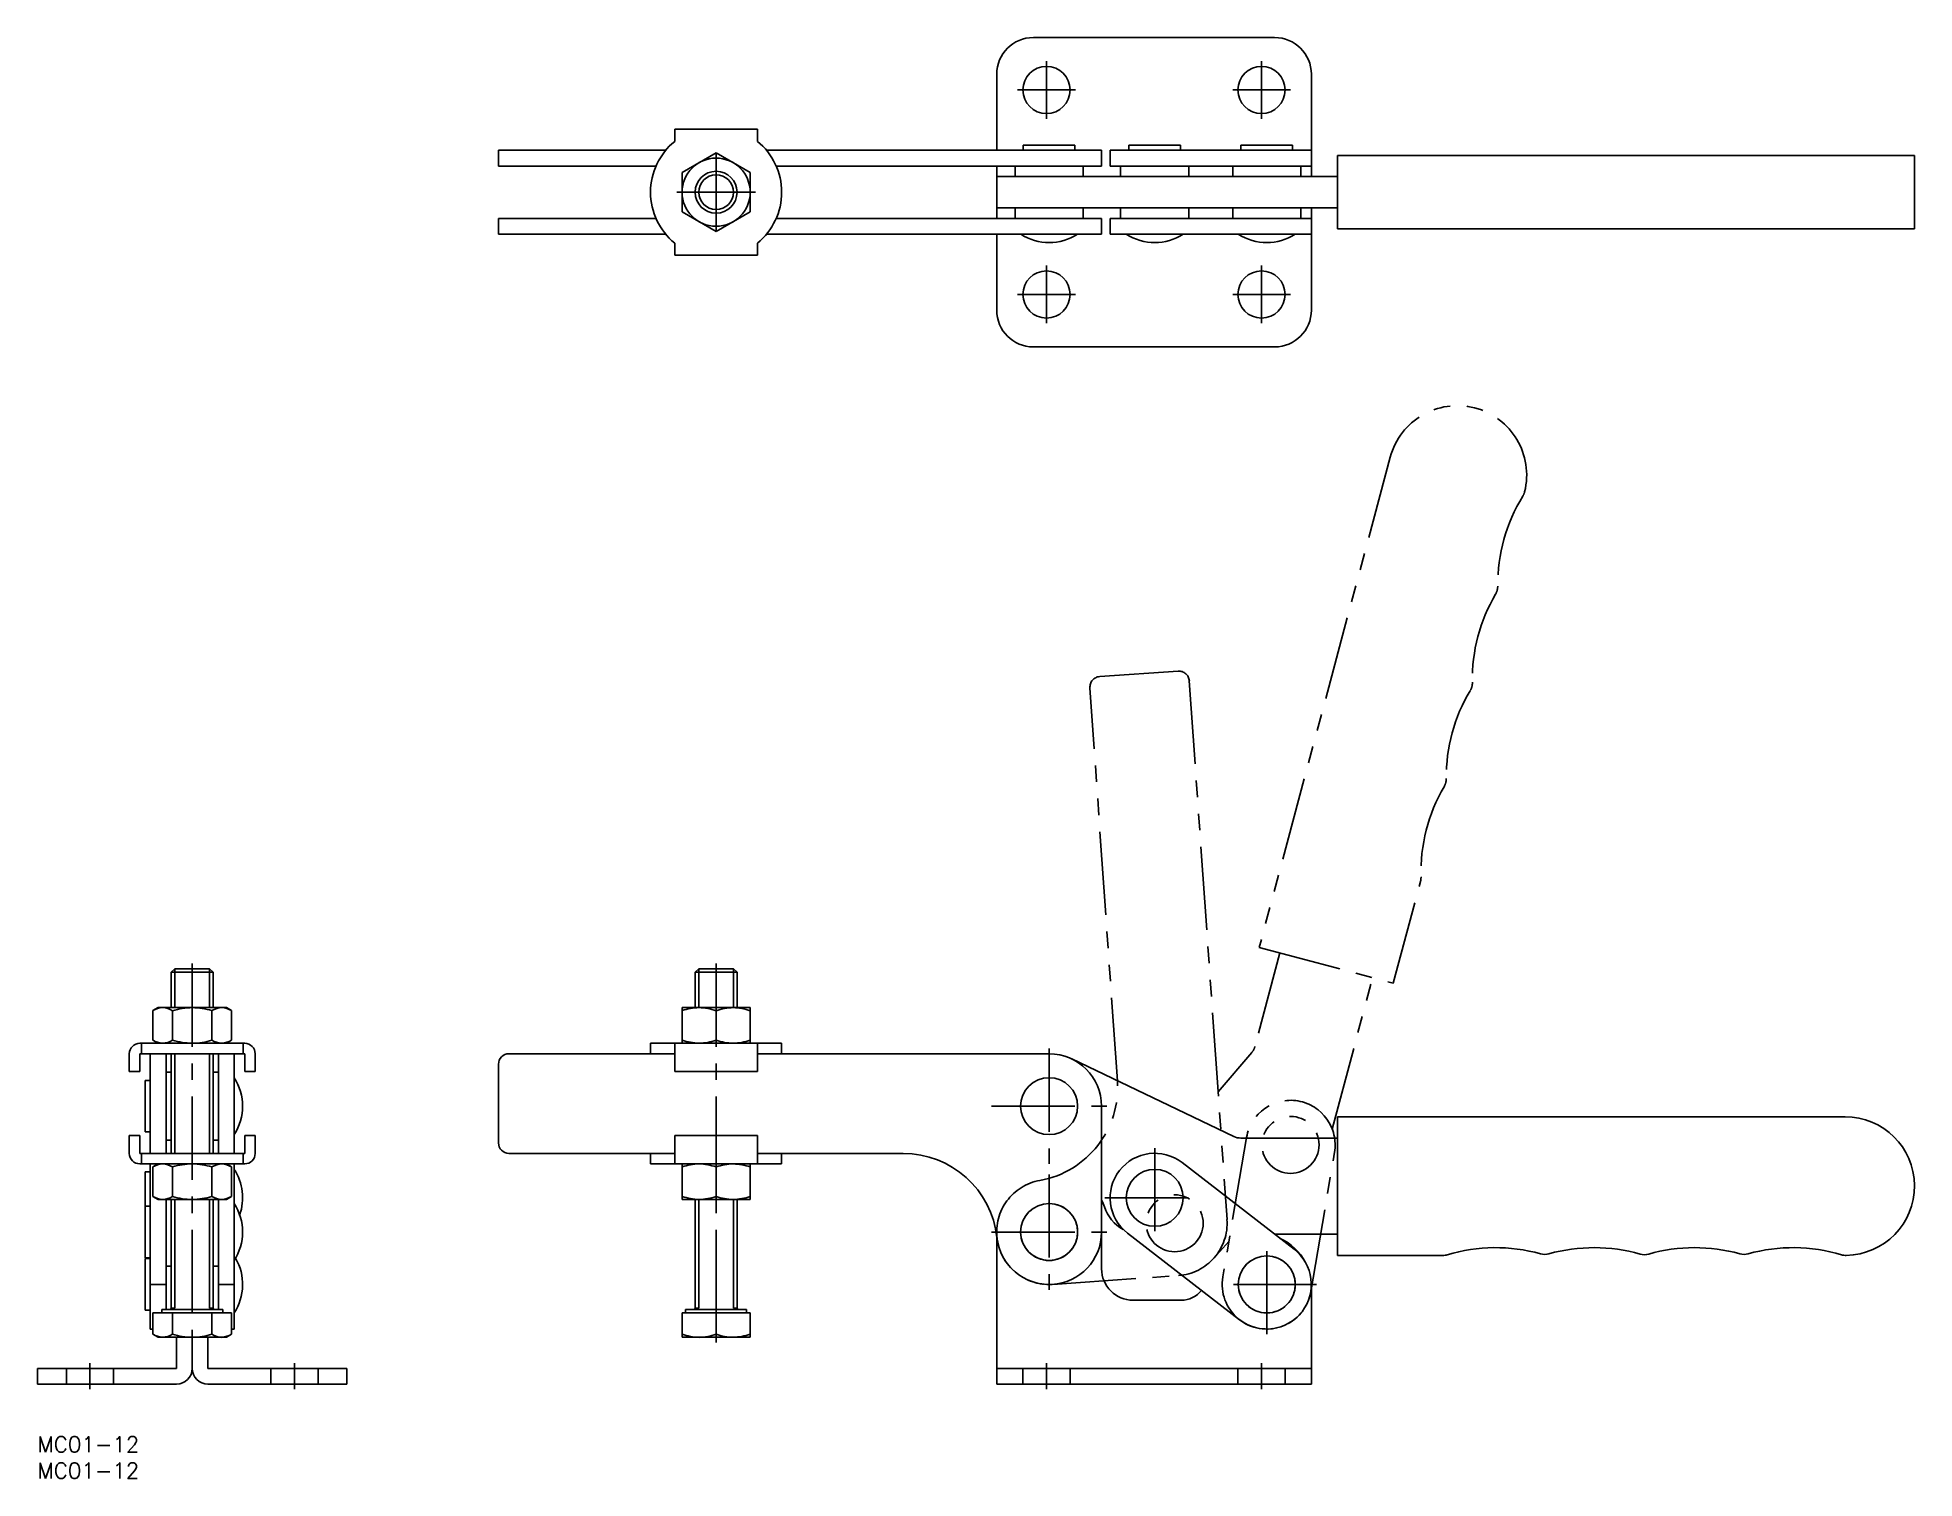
# Model space of a CAD drawing. Extents: x 0 to 358, y -8 to 267.
import ezdxf

# ---------------------------------------------------------------- set-up
doc = ezdxf.new("R2010")
doc.units = 0
doc.header["$LTSCALE"] = 0.5
for name, pattern in [('CENTER', [50.8, 31.75, -6.35, 6.35, -6.35]), ('DASHED', [19.05, 12.7, -6.35]), ('PHANTOM', [63.5, 31.75, -6.35, 6.35, -6.35, 6.35, -6.35])]:
    doc.linetypes.add(name, pattern=pattern)
for name, color, linetype in [('MSM_CENTER', 1, 'CENTER'), ('MSM_CONTINUOUS', 7, 'CONTINUOUS'), ('MSM_DASHED', 4, 'DASHED'), ('MSM_IMAGINARY', 6, 'PHANTOM'), ('MSM_NARROW', 5, 'CONTINUOUS'), ('MSM_PART_NUMBER', 7, 'CONTINUOUS')]:
    doc.layers.add(name, color=color, linetype=linetype)
doc.styles.get("Standard").update_dxf_attribs({"font": 'txt.shx', "height": 3, "bigfont": 'bigfont.shx'})

# ---------------------------------------------------------------- blocks, each defined once
blk = doc.blocks.new('*U3')
at = {"layer": 'MSM_PART_NUMBER'}
blk.add_text('MC01-12', height=3, dxfattribs=at).set_placement((0, -3))
blk = doc.blocks.new('*U4')
at = {"layer": 'MSM_PART_NUMBER'}
blk.add_text('MC01-12', height=3, dxfattribs=at).set_placement((0, -8))

msp = doc.modelspace()

# ---------------------------------------------------------------- linework, layer by layer
at = {"layer": 'MSM_CENTER'}
for p, q in [((192.39, 251.31), (192.39, 262.31)), ((233.39, 251.31), (233.39, 262.31)), ((186.89, 256.81), (197.89, 256.81)), ((227.89, 256.81), (238.89, 256.81)), ((129.39, 229.81), (129.39, 244.81)), ((121.89, 237.31), (136.89, 237.31)), ((192.39, 212.31), (192.39, 223.31)), ((233.39, 212.31), (233.39, 223.31)), ((186.89, 217.81), (197.89, 217.81)), ((227.89, 217.81), (238.89, 217.81)), ((29.5, 90.22), (29.5, 17.92)), ((129.39, 90.22), (129.39, 17.92)), ((192.89, 74), (192.89, 52)), ((181.89, 63), (203.89, 63)), ((213.03, 55.02), (213.03, 36.02)), ((192.89, 50), (192.89, 28)), ((203.53, 45.52), (222.53, 45.52)), ((181.89, 39), (203.89, 39)), ((234.39, 19.5), (234.39, 38.18)), ((243.89, 29), (225.21, 29)), ((10, 14), (10, 9)), ((49, 14), (49, 9)), ((192.39, 14), (192.39, 9)), ((233.39, 14), (233.39, 9))]:
    msp.add_line(p, q, dxfattribs=at)
at = {"layer": 'MSM_CONTINUOUS'}
for p, q in [((235.89, 266.81), (189.89, 266.81)), ((182.89, 259.81), (182.89, 245.31)), ((242.89, 259.81), (242.89, 240.31)), ((121.51, 249.31), (121.51, 247.01)), ((137.28, 249.31), (121.51, 249.31)), ((137.28, 247.01), (137.28, 249.31)), ((87.89, 245.31), (119.79, 245.31)), ((87.89, 242.31), (87.89, 245.31)), ((129.39, 244.82), (122.89, 241.06)), ((135.89, 241.06), (129.39, 244.82)), ((139, 245.31), (202.89, 245.31)), ((187.97, 246.31), (197.82, 246.31)), ((187.97, 246.31), (187.97, 245.31)), ((197.82, 245.31), (197.82, 246.31)), ((202.89, 242.31), (202.89, 245.31)), ((242.89, 245.31), (204.53, 245.31)), ((204.53, 245.31), (204.53, 242.31)), ((208.11, 246.31), (217.96, 246.31)), ((208.11, 246.31), (208.11, 245.31)), ((217.96, 245.31), (217.96, 246.31)), ((229.47, 246.31), (239.32, 246.31)), ((229.47, 246.31), (229.47, 245.31)), ((239.32, 245.31), (239.32, 246.31)), ((357.89, 244.31), (247.89, 244.31)), ((247.89, 230.31), (247.89, 244.31)), ((357.89, 230.31), (357.89, 244.31)), ((117.94, 242.31), (87.89, 242.31)), ((122.89, 241.06), (122.89, 233.56)), ((135.89, 233.56), (135.89, 241.06)), ((202.89, 242.31), (140.85, 242.31)), ((182.89, 242.31), (182.89, 232.31)), ((247.89, 240.31), (182.89, 240.31)), ((186.39, 242.31), (186.39, 240.31)), ((199.39, 240.31), (199.39, 242.31)), ((242.89, 242.31), (204.53, 242.31)), ((206.53, 242.31), (206.53, 240.31)), ((219.53, 240.31), (219.53, 242.31)), ((227.89, 242.31), (227.89, 240.31)), ((240.89, 240.31), (240.89, 242.31)), ((122.89, 233.56), (129.39, 229.81)), ((129.39, 229.81), (135.89, 233.56)), ((247.89, 234.31), (182.89, 234.31)), ((186.39, 234.31), (186.39, 232.31)), ((199.39, 232.31), (199.39, 234.31)), ((206.53, 234.31), (206.53, 232.31)), ((219.53, 232.31), (219.53, 234.31)), ((227.89, 234.31), (227.89, 232.31)), ((240.89, 232.31), (240.89, 234.31)), ((242.89, 234.31), (242.89, 214.81)), ((87.89, 232.31), (117.94, 232.31)), ((87.89, 229.31), (87.89, 232.31)), ((119.79, 229.31), (87.89, 229.31)), ((202.89, 229.31), (139, 229.31)), ((140.85, 232.31), (202.89, 232.31)), ((182.89, 229.31), (182.89, 214.81)), ((202.89, 229.31), (202.89, 232.31)), ((242.89, 232.31), (204.53, 232.31)), ((204.53, 232.31), (204.53, 229.31)), ((242.89, 229.31), (204.53, 229.31)), ((357.89, 230.31), (247.89, 230.31)), ((121.51, 227.61), (121.51, 225.31)), ((137.28, 225.31), (137.28, 227.61)), ((137.28, 225.31), (121.51, 225.31)), ((235.89, 207.81), (189.89, 207.81)), ((25.5, 88.54), (26.18, 89.22)), ((33.5, 88.54), (25.5, 88.54)), ((25.5, 81.8), (25.5, 88.54)), ((32.82, 89.22), (26.18, 89.22)), ((32.82, 89.22), (33.5, 88.54)), ((33.5, 81.8), (33.5, 88.54)), ((125.39, 88.54), (126.07, 89.22)), ((133.39, 88.54), (125.39, 88.54)), ((125.39, 81.8), (125.39, 88.54)), ((132.72, 89.22), (126.07, 89.22)), ((132.72, 89.22), (133.39, 88.54)), ((133.39, 81.8), (133.39, 88.54)), ((23, 81.8), (21.99, 81.22)), ((21.99, 75.58), (21.99, 81.22)), ((36, 81.8), (23, 81.8)), ((25.75, 75.58), (25.75, 81.22)), ((33.25, 75.58), (33.25, 81.22)), ((37.01, 81.22), (36, 81.8)), ((37.01, 75.58), (37.01, 81.22)), ((135.89, 81.8), (122.89, 81.8)), ((122.89, 81.8), (122.89, 75)), ((129.39, 75.58), (129.39, 81.22)), ((135.89, 75), (135.89, 81.8)), ((21.99, 75.58), (23, 75)), ((36, 75), (37.01, 75.58)), ((17.5, 69.6), (17.5, 73)), ((19.5, 75), (39.5, 75)), ((19.5, 73), (39.5, 73)), ((19.5, 69.6), (19.5, 73)), ((19.8, 73), (19.8, 75)), ((21.5, 54), (21.5, 73)), ((24.5, 73), (24.5, 54)), ((25.5, 54), (25.5, 73)), ((33.5, 54), (33.5, 73)), ((34.5, 54), (34.5, 73)), ((37.5, 73), (37.5, 54)), ((39.2, 73), (39.2, 75)), ((39.5, 73), (39.5, 69.6)), ((41.5, 69.6), (41.5, 73)), ((121.51, 73), (89.89, 73)), ((116.89, 75), (116.89, 73)), ((116.89, 75), (141.89, 75)), ((121.51, 75), (121.51, 69.6)), ((137.28, 69.6), (137.28, 75)), ((137.28, 73), (192.89, 73)), ((141.89, 73), (141.89, 75)), ((228.14, 57.21), (197.21, 72.02)), ((19.5, 69.6), (17.5, 69.6)), ((25.5, 69.5), (24.5, 69.5)), ((34.5, 69.5), (33.5, 69.5)), ((41.5, 69.6), (39.5, 69.6)), ((87.89, 71), (87.89, 56)), ((137.28, 69.6), (121.51, 69.6)), ((20.5, 58.08), (20.5, 67.93)), ((21.5, 67.93), (20.5, 67.93)), ((202.89, 32), (202.89, 63)), ((344.66, 61), (247.89, 61)), ((247.89, 61), (247.89, 34.54)), ((17.5, 57.4), (17.5, 54)), ((17.5, 57.4), (19.5, 57.4)), ((19.5, 54), (19.5, 57.4)), ((20.5, 58.08), (21.5, 58.08)), ((39.5, 57.4), (41.5, 57.4)), ((39.5, 57.4), (39.5, 54)), ((41.5, 57.4), (41.5, 54)), ((137.28, 57.4), (121.51, 57.4)), ((121.51, 57.4), (121.51, 52)), ((137.28, 57.4), (137.28, 52)), ((39.5, 54), (19.5, 54)), ((19.8, 54), (19.8, 52)), ((24.5, 56.5), (25.5, 56.5)), ((33.5, 56.5), (34.5, 56.5)), ((39.2, 54), (39.2, 52)), ((89.89, 54), (121.51, 54)), ((116.89, 54), (116.89, 52)), ((165.05, 54), (137.28, 54)), ((141.89, 52), (141.89, 54)), ((247.89, 56.92), (229.43, 56.92)), ((39.5, 52), (19.5, 52)), ((21.5, 50.45), (20.5, 50.45)), ((20.5, 34.08), (20.5, 50.45)), ((21.5, 52), (21.5, 20.5)), ((23, 52), (21.99, 51.42)), ((21.99, 51.42), (21.99, 45.78)), ((25.75, 51.42), (25.75, 45.78)), ((33.25, 51.42), (33.25, 45.78)), ((37.01, 51.42), (36, 52)), ((37.01, 51.42), (37.01, 45.78)), ((37.5, 52), (37.5, 20.5)), ((141.89, 52), (116.89, 52)), ((122.89, 52), (122.89, 45.2)), ((129.39, 51.42), (129.39, 45.78)), ((135.89, 45.2), (135.89, 52)), ((239.59, 35.72), (218.23, 52.24)), ((21.5, 43.92), (20.5, 43.92)), ((21.99, 45.78), (23, 45.2)), ((23, 45.2), (36, 45.2)), ((24.5, 45.2), (24.5, 24.22)), ((25.5, 24.47), (25.5, 45.2)), ((33.5, 24.47), (33.5, 45.2)), ((34.5, 45.2), (34.5, 24.22)), ((36, 45.2), (37.01, 45.78)), ((122.89, 45.2), (135.89, 45.2)), ((125.39, 24.47), (125.39, 45.2)), ((133.39, 24.47), (133.39, 45.2)), ((182.89, 38.4), (182.89, 10)), ((207.83, 38.8), (229.19, 22.28)), ((235.85, 38.62), (247.89, 38.62)), ((20.5, 34.08), (21.5, 34.08)), ((20.5, 24.07), (20.5, 33.93)), ((21.5, 33.93), (20.5, 33.93)), ((24.5, 32.5), (25.5, 32.5)), ((33.5, 32.5), (34.5, 32.5)), ((247.89, 34.54), (267.95, 34.54)), ((21.5, 29), (24.5, 29)), ((34.5, 29), (37.5, 29)), ((218.08, 26), (208.89, 26)), ((242.89, 28.62), (242.89, 10)), ((20.5, 24.07), (21.5, 24.07)), ((21.99, 23.62), (37.01, 23.62)), ((21.99, 19.5), (21.99, 23.62)), ((23.68, 24.22), (23.68, 23.62)), ((35.32, 24.22), (23.68, 24.22)), ((25.75, 19.5), (25.75, 23.62)), ((33.25, 19.5), (33.25, 23.62)), ((35.32, 23.62), (35.32, 24.22)), ((37.01, 19.5), (37.01, 23.62)), ((122.89, 18.92), (122.89, 23.62)), ((122.89, 23.62), (135.89, 23.62)), ((123.58, 24.22), (123.58, 23.62)), ((135.21, 24.22), (123.58, 24.22)), ((129.39, 19.5), (129.39, 23.62)), ((135.21, 23.62), (135.21, 24.22)), ((135.89, 23.62), (135.89, 18.92)), ((21.5, 20.5), (21.99, 20.5)), ((21.99, 19.5), (23, 18.92)), ((36, 18.92), (23, 18.92)), ((26.5, 13), (26.5, 18.92)), ((29.5, 13), (29.5, 18.92)), ((32.5, 18.92), (32.5, 13)), ((36, 18.92), (37.01, 19.5)), ((37.01, 20.5), (37.5, 20.5)), ((135.89, 18.92), (122.89, 18.92)), ((0, 13), (26.5, 13)), ((0, 13), (0, 10)), ((32.5, 13), (59, 13)), ((59, 13), (59, 10)), ((182.89, 13), (242.89, 13)), ((0, 10), (26.5, 10)), ((59, 10), (32.5, 10)), ((182.89, 10), (242.89, 10))]:
    msp.add_line(p, q, dxfattribs=at)
for centre, radius in [((192.39, 256.81), 4.5), ((233.39, 256.81), 4.5), ((129.39, 237.31), 6.5), ((129.39, 237.31), 4), ((192.39, 217.81), 4.5), ((233.39, 217.81), 4.5), ((192.89, 63), 5.43), ((213.03, 45.52), 5.43), ((192.89, 39), 5.43), ((234.39, 29), 5.43)]:
    msp.add_circle(centre, radius, dxfattribs=at)
for centre, radius, start, end in [((189.89, 259.81), 7, 90, 180), ((235.89, 259.81), 7, 0, 90), ((129.39, 237.31), 12.5, 129.1042, 230.8958), ((129.39, 237.31), 12.5, 309.1042, 50.8958), ((192.89, 237.71), 10, 237.1352, 302.8648), ((213.03, 237.71), 10, 237.1352, 302.8648), ((234.39, 237.71), 10, 237.1352, 302.8648), ((189.89, 214.81), 7, 180, 270), ((235.89, 214.81), 7, 270, 0), ((24.31, 77.06), 4.76, 95.2947, 119.0896), ((23.64, 77.72), 4.08, 58.8918, 86.7239), ((29.77, 67.62), 14.18, 91.0985, 106.4895), ((29.3, 68.09), 13.71, 73.2464, 89.1656), ((35.36, 77.74), 4.07, 93.217, 121.1672), ((34.7, 77.08), 4.74, 60.8456, 84.7702), ((126.7, 69.29), 12.53, 92.5558, 107.7003), ((125.89, 71.01), 10.79, 71.0725, 88.6713), ((132.89, 71.04), 10.76, 91.3031, 108.9531), ((132.1, 69.36), 12.45, 72.2515, 87.4924), ((24.3, 79.72), 4.74, 240.8456, 264.7702), ((23.64, 79.06), 4.07, 273.217, 301.1672), ((29.77, 89.18), 14.18, 253.5105, 268.9015), ((29.3, 88.72), 13.72, 270.8407, 286.7473), ((35.36, 79.08), 4.08, 238.8918, 266.7239), ((34.69, 79.74), 4.76, 275.2947, 299.0896), ((126.69, 87.44), 12.45, 252.2515, 267.4924), ((125.9, 85.76), 10.76, 271.3031, 288.9531), ((132.89, 85.79), 10.79, 251.0725, 268.6713), ((132.08, 87.51), 12.53, 272.5558, 287.7003), ((19.5, 73), 2, 90, 180), ((39.5, 73), 2, 0, 90), ((89.89, 71), 2, 90, 180), ((192.89, 63), 10, 0, 90), ((29.1, 63), 10, 327.1352, 32.8648), ((344.66, 47.77), 13.23, 270.9284, 90), ((19.5, 54), 2, 180, 270), ((39.5, 54), 2, 270, 0), ((89.89, 56), 2, 180, 270), ((165.05, 36), 18, 6.1506, 90), ((213.03, 45.52), 8.5, 52.2813, 232.2813), ((229.43, 59.92), 3, 244.42, 270), ((24.31, 47.26), 4.76, 95.2947, 119.0896), ((23.64, 47.92), 4.08, 58.8918, 86.7239), ((29.7, 38.28), 13.72, 90.8407, 106.7473), ((29.23, 37.82), 14.18, 73.5105, 88.9015), ((35.36, 47.94), 4.07, 93.217, 121.1672), ((34.7, 47.28), 4.74, 60.8456, 84.7702), ((29.1, 45.52), 10, 340.968, 32.8648), ((126.7, 39.49), 12.53, 92.5558, 107.7003), ((125.89, 41.21), 10.79, 71.0725, 88.6713), ((132.89, 41.24), 10.76, 91.3031, 108.9531), ((132.1, 39.56), 12.45, 72.2515, 87.4924), ((24.3, 49.92), 4.74, 240.8456, 264.7702), ((23.64, 49.26), 4.07, 273.217, 301.1672), ((29.7, 58.91), 13.71, 253.2464, 269.1656), ((29.23, 59.38), 14.18, 271.0985, 286.4895), ((35.36, 49.28), 4.08, 238.8918, 266.7239), ((34.69, 49.94), 4.76, 275.2947, 299.0896), ((29.1, 39), 10, 327.1352, 32.8648), ((126.69, 57.64), 12.45, 252.2515, 267.4924), ((125.9, 55.96), 10.76, 271.3031, 288.9531), ((132.89, 55.99), 10.79, 251.0725, 268.6713), ((132.08, 57.71), 12.53, 272.5558, 287.7003), ((195.95, 41.4), 7.86, 17.8981, 27.8961), ((210.56, 46.12), 7.5, 197.8981, 241.8577), ((192.89, 39), 10, 186.1506, 0), ((232.89, 28.62), 10, 27.2988, 65.914), ((278.02, 4.02), 32, 74.4717, 106.7216), ((296.76, 4.02), 32, 74.0295, 105.5283), ((316.02, 4.02), 32, 74.4717, 105.9705), ((334.76, 4.02), 32, 73.2861, 105.5283), ((29.1, 29), 10, 327.1352, 30.0097), ((234.39, 29), 8.5, 232.2813, 52.2813), ((267.95, 37.54), 3, 270, 286.7216), ((287.39, 37.74), 3, 254.4717, 285.5283), ((306.39, 37.67), 3, 254.0295, 285.9705), ((325.39, 37.74), 3, 254.4717, 285.5283), ((344.83, 37.54), 3, 253.2861, 270.9284), ((208.89, 32), 6, 180, 270), ((232.89, 28.62), 10, 0, 1.1329), ((218.08, 31), 5, 270, 321.0912), ((25.25, 24.47), 0.25, 270, 0), ((33.75, 24.47), 0.25, 180, 270), ((125.14, 24.47), 0.25, 270, 0), ((133.64, 24.47), 0.25, 180, 270), ((24.31, 23.66), 4.76, 240.9104, 264.7053), ((23.64, 23), 4.08, 273.2761, 301.1082), ((29.78, 33.16), 14.24, 253.5433, 268.8688), ((29.3, 32.61), 13.69, 270.8217, 286.7662), ((35.36, 22.98), 4.07, 238.8328, 266.783), ((34.7, 23.64), 4.74, 275.2298, 299.1544), ((126.7, 31.43), 12.53, 252.2997, 267.4442), ((125.89, 29.71), 10.79, 271.3287, 288.9275), ((132.89, 29.68), 10.76, 251.0469, 268.6969), ((132.1, 31.36), 12.45, 272.5076, 287.7485), ((26.5, 13), 3, 270, 0), ((32.5, 13), 3, 180, 270)]:
    msp.add_arc(centre, radius, start, end, dxfattribs=at)
at = {"layer": 'MSM_DASHED'}
for p, q in [((5.5, 13), (5.5, 10)), ((14.5, 10), (14.5, 13)), ((44.5, 13), (44.5, 10)), ((53.5, 10), (53.5, 13)), ((187.89, 13), (187.89, 10)), ((196.89, 10), (196.89, 13)), ((228.89, 13), (228.89, 10)), ((237.89, 10), (237.89, 13))]:
    msp.add_line(p, q, dxfattribs=at)
at = {"layer": 'MSM_IMAGINARY'}
for p, q in [((257.93, 186.79), (232.96, 93.29)), ((217.49, 145.98), (202.53, 144.93)), ((219.62, 144.12), (226.81, 41.37)), ((205.91, 67.82), (200.67, 142.8)), ((258.52, 86.47), (263.7, 105.85)), ((232.96, 93.29), (258.52, 86.47)), ((236.9, 92.24), (232.14, 74.41)), ((246.87, 58.64), (254.58, 87.52)), ((231.52, 73.23), (225.11, 65.73)), ((230.54, 57.05), (226.01, 30.43)), ((242.77, 27.57), (247.3, 54.2)), ((224.27, 33.99), (227.17, 37.21)), ((193.59, 29.02), (217.53, 30.7))]:
    msp.add_line(p, q, dxfattribs=at)
for centre in [(238.92, 55.62), (192.89, 39), (216.83, 40.67), (234.39, 29)]:
    msp.add_circle(centre, 5.43, dxfattribs=at)
for centre, radius, start, end in [((270.72, 183.37), 13.23, 345.9726, 165.0442), ((310.43, 162.52), 32, 148.3303, 180.5725), ((280.64, 180.89), 3, 328.3303, 345.9726), ((275.43, 162.17), 3, 329.5159, 0.5725), ((305.59, 144.41), 32, 149.5159, 181.0147), ((202.67, 142.93), 2, 94, 184), ((217.63, 143.98), 2, 4, 94), ((270.6, 143.79), 3, 329.0737, 1.0147), ((300.62, 125.8), 32, 149.0737, 180.5725), ((265.62, 125.45), 3, 329.5159, 0.5725), ((295.79, 107.7), 32, 149.5159, 181.7658), ((260.8, 106.62), 3, 345.0442, 1.7658), ((229.24, 75.18), 3, 319.4642, 345.0442), ((187.96, 66.56), 18, 280.1506, 4), ((238.92, 55.62), 8.5, 350.3489, 170.3489), ((192.89, 39), 10, 100.1506, 274), ((216.83, 40.67), 10, 274, 4), ((234.39, 29), 8.5, 170.3489, 350.3489)]:
    msp.add_arc(centre, radius, start, end, dxfattribs=at)
at = {"layer": 'MSM_NARROW'}
for p, q in [((26.18, 81.8), (26.18, 89.22)), ((32.82, 81.8), (32.82, 89.22)), ((126.07, 81.8), (126.07, 89.22)), ((132.72, 81.8), (132.72, 89.22)), ((26.18, 54), (26.18, 73)), ((32.82, 54), (32.82, 73)), ((26.18, 24.47), (26.18, 45.2)), ((32.82, 24.47), (32.82, 45.2)), ((126.07, 24.47), (126.07, 45.2)), ((132.72, 24.47), (132.72, 45.2)), ((25.5, 24.47), (26.18, 24.47)), ((33.5, 24.47), (32.82, 24.47)), ((125.39, 24.47), (126.07, 24.47)), ((133.39, 24.47), (132.72, 24.47))]:
    msp.add_line(p, q, dxfattribs=at)
msp.add_circle((129.39, 237.31), 3.32, dxfattribs=at)

# ---------------------------------------------------------------- block references
at = {"layer": 'MSM_CONTINUOUS'}
for name in ['*U3', '*U4']:
    msp.add_blockref(name, (0, 0), dxfattribs=at)

doc.saveas('drawing.dxf')
